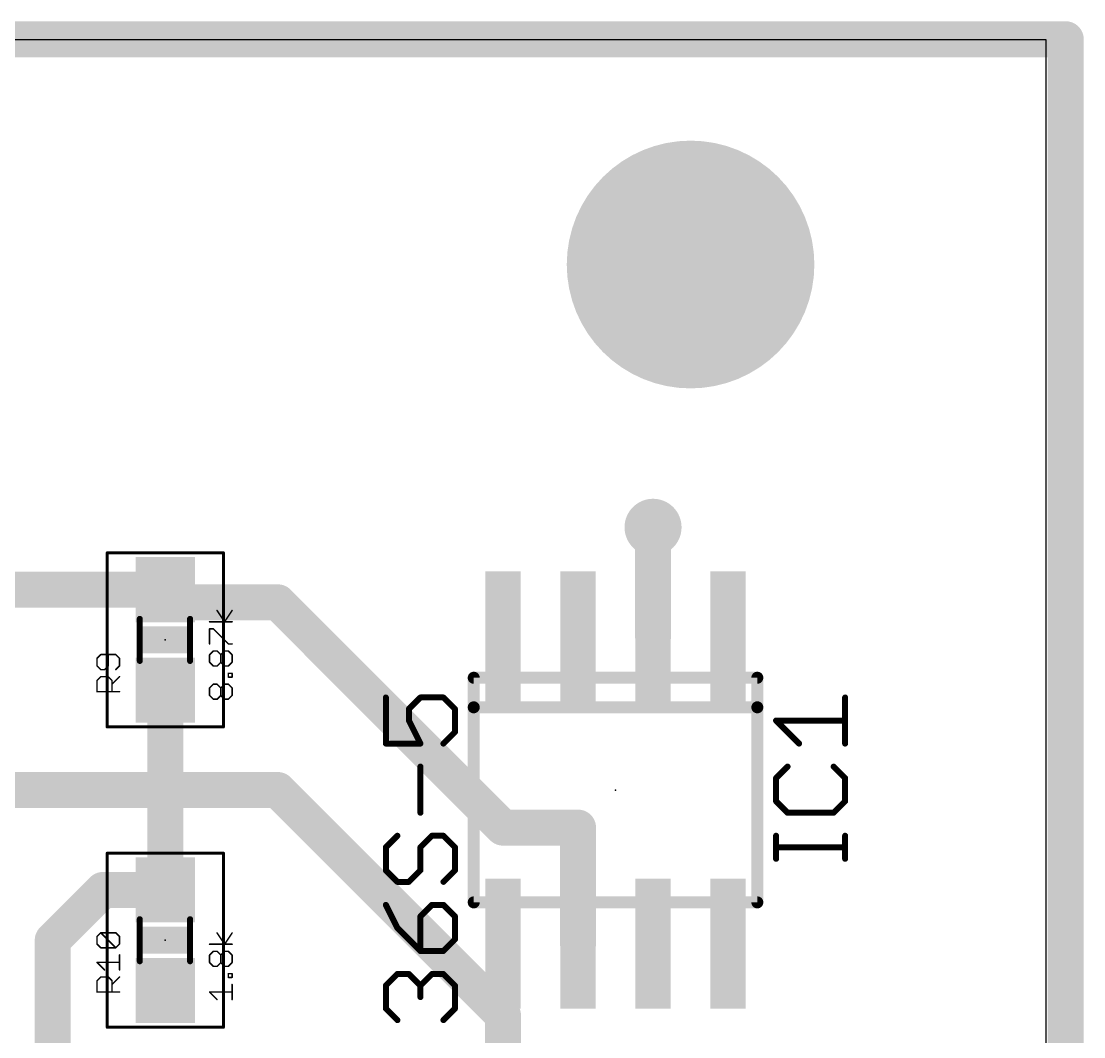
# Model space of a CAD drawing. Extents: x -0.3 to 57.5, y -11.6 to 53.6.
# Drawn here: x 39.47 to 57.45, y 36.47 to 53.64 of the extents above; entities that cross this region are included whole.
import ezdxf

# ---------------------------------------------------------------- set-up
doc = ezdxf.new("R2010")
doc.units = 0
for name, color, linetype in [('1', 14, 'CONTINUOUS'), ('16', 174, 'CONTINUOUS'), ('18', 94, 'CONTINUOUS'), ('20', 178, 'CONTINUOUS'), ('21', 251, 'CONTINUOUS'), ('23', 178, 'CONTINUOUS'), ('25', 251, 'CONTINUOUS'), ('27', 251, 'CONTINUOUS'), ('39', 14, 'CONTINUOUS'), ('51', 251, 'CONTINUOUS')]:
    doc.layers.add(name, color=color, linetype=linetype)

# ---------------------------------------------------------------- blocks, each defined once
blk = doc.blocks.new('RECT')
blk.add_solid([(-0.5, -0.5), (0.5, -0.5), (-0.5, 0.5), (0.5, 0.5)])
blk = doc.blocks.new('ROUNDV')
at = {"const_width": 0.5}
blk.add_lwpolyline([(0, -0.25, 1), (0, 0.25, 1), (0, -0.25)], format="xyb", dxfattribs=at)

msp = doc.modelspace()

# ---------------------------------------------------------------- linework, layer by layer
at = {"layer": '1'}
for points, const_width in [([(55.88, 53.34), (0, 53.34)], 0.4064), ([(57.15, 53.34), (55.88, 53.34)], 0.4064), ([(57.15, 0), (57.15, 53.34)], 0.4064), ([(50.165, 43.24), (50.165, 45.085)], 0.6096), ([(38.1, 44.03), (41.91, 44.03)], 0.6096), ([(42.125, 43.815), (41.91, 44.03)], 0.6096), ([(43.815, 43.815), (42.125, 43.815)], 0.6096), ([(47.625, 40.005), (43.815, 43.815)], 0.6096), ([(41.91, 42.33), (41.91, 38.95)], 0.6096), ([(48.895, 40.005), (47.625, 40.005)], 0.6096), ([(48.895, 38.04), (48.895, 40.005)], 0.6096), ([(40.855, 38.95), (40.005, 38.1)], 0.6096), ([(41.91, 38.95), (40.855, 38.95)], 0.6096), ([(40.005, 38.1), (40.005, 25.34)], 0.6096)]:
    msp.add_lwpolyline(points, dxfattribs=dict(at, const_width=const_width))
for points, const_width in [([(55.88, 53.4416, 1), (55.88, 53.2384)], 0.2032), ([(55.88, 53.2384, 1), (55.88, 53.4416)], 0.2032), ([(57.2516, 53.34, 1), (57.0484, 53.34)], 0.2032), ([(57.15, 53.2384, 1), (57.15, 53.4416)], 0.2032), ([(50.3174, 45.085, 1), (50.0126, 45.085)], 0.3048), ([(42.0178, 44.1378, 1), (41.8022, 43.9222)], 0.3048), ([(41.91, 43.8776, 1), (41.91, 44.1824)], 0.3048), ([(42.125, 43.9674, 1), (42.125, 43.6626)], 0.3048), ([(42.0172, 43.7072, 1), (42.2328, 43.9228)], 0.3048), ([(43.9228, 43.9228, 1), (43.7072, 43.7072)], 0.3048), ([(43.815, 43.6626, 1), (43.815, 43.9674)], 0.3048), ([(50.0126, 43.24, 1), (50.3174, 43.24)], 0.3048), ([(42.0624, 42.33, 1), (41.7576, 42.33)], 0.3048), ([(47.625, 40.1574, 1), (47.625, 39.8526)], 0.3048), ([(49.0474, 40.005, 1), (48.7426, 40.005)], 0.3048), ([(48.895, 39.8526, 1), (48.895, 40.1574)], 0.3048), ([(47.5172, 39.8972, 1), (47.7328, 40.1128)], 0.3048), ([(40.855, 39.1024, 1), (40.855, 38.7976)], 0.3048), ([(40.9628, 38.8422, 1), (40.7472, 39.0578)], 0.3048), ([(41.91, 38.7976, 1), (41.91, 39.1024)], 0.3048), ([(41.7576, 38.95, 1), (42.0624, 38.95)], 0.3048), ([(39.8972, 38.2078, 1), (40.1128, 37.9922)], 0.3048), ([(40.1574, 38.1, 1), (39.8526, 38.1)], 0.3048), ([(48.7426, 38.04, 1), (49.0474, 38.04)], 0.3048)]:
    msp.add_lwpolyline(points, format="xyb", dxfattribs=dict(at, const_width=const_width))
at = {"layer": '16', "const_width": 0.6096}
for points in [[(0, 53.34), (57.15, 53.34)], [(57.15, 53.34), (57.15, 0)], [(43.815, 40.64), (30.48, 40.64)], [(47.625, 36.83), (43.815, 40.64)], [(47.625, 33.02), (47.625, 36.83)]]:
    msp.add_lwpolyline(points, dxfattribs=at)
at = {"layer": '16', "const_width": 0.3048}
for points in [[(57.3024, 53.34, 1), (56.9976, 53.34)], [(57.15, 53.1876, 1), (57.15, 53.4924)], [(43.9228, 40.7478, 1), (43.7072, 40.5322)], [(43.815, 40.4876, 1), (43.815, 40.7924)], [(47.7774, 36.83, 1), (47.4726, 36.83)], [(47.5172, 36.7222, 1), (47.7328, 36.9378)]]:
    msp.add_lwpolyline(points, format="xyb", dxfattribs=at)
at = {"layer": '20'}
for p, q in [((56.82, 53.33), (0, 53.33)), ((56.82, 0), (56.82, 53.33))]:
    msp.add_line(p, q, dxfattribs=at)
at = {"layer": '21', "const_width": 0.2032}
for points in [[(47.13, 42.04), (47.13, 42.54)], [(47.13, 42.54), (51.93, 42.54)], [(51.93, 42.54), (51.93, 42.04)], [(47.13, 38.74), (47.13, 42.04)], [(47.13, 42.04), (51.93, 42.04)], [(51.93, 42.04), (51.93, 38.74)], [(51.93, 38.74), (47.13, 38.74)]]:
    msp.add_lwpolyline(points, dxfattribs=at)
at = {"layer": '21', "const_width": 0.1016}
for points in [[(47.1808, 42.54, 1), (47.0792, 42.54)], [(47.13, 42.5908, 1), (47.13, 42.4892)], [(51.9808, 42.54, 1), (51.8792, 42.54)], [(51.93, 42.4892, 1), (51.93, 42.5908)], [(47.1808, 42.04, 1), (47.0792, 42.04)], [(47.13, 42.0908, 1), (47.13, 41.9892)], [(47.0792, 42.04, 1), (47.1808, 42.04)], [(51.9808, 42.04, 1), (51.8792, 42.04)], [(51.8792, 42.04, 1), (51.9808, 42.04)], [(51.93, 41.9892, 1), (51.93, 42.0908)], [(47.13, 38.7908, 1), (47.13, 38.6892)], [(47.0792, 38.74, 1), (47.1808, 38.74)], [(51.8792, 38.74, 1), (51.9808, 38.74)], [(51.93, 38.6892, 1), (51.93, 38.7908)]]:
    msp.add_lwpolyline(points, format="xyb", dxfattribs=at)
at = {"layer": '23'}
for p in [(41.91, 43.18), (49.53, 40.64), (41.91, 38.1)]:
    msp.add_point(p, dxfattribs=at)
at = {"layer": '25'}
for points, const_width in [([(40.8175, 42.9321), (40.754, 42.8686)], 0.0254), ([(40.754, 42.8686), (40.754, 42.7415)], 0.0254), ([(41.0717, 42.9321), (40.8175, 42.9321)], 0.0254), ([(40.9446, 42.7415), (40.9446, 42.9321)], 0.0254), ([(41.1353, 42.8686), (41.0717, 42.9321)], 0.0254), ([(41.1353, 42.7415), (41.1353, 42.8686)], 0.0254), ([(40.754, 42.7415), (40.8175, 42.6779)], 0.0254), ([(40.8175, 42.6779), (40.8811, 42.6779)], 0.0254), ([(40.8811, 42.6779), (40.9446, 42.7415)], 0.0254), ([(41.0717, 42.6779), (41.1353, 42.7415)], 0.0254), ([(40.754, 42.4944), (40.8175, 42.5579)], 0.0254), ([(40.754, 42.3037), (40.754, 42.4944)], 0.0254), ([(40.8175, 42.5579), (40.9446, 42.5579)], 0.0254), ([(40.9446, 42.5579), (41.0082, 42.4944)], 0.0254), ([(41.0082, 42.4308), (41.1353, 42.5579)], 0.0254), ([(41.0082, 42.4944), (41.0082, 42.3037)], 0.0254), ([(41.1353, 42.3037), (40.754, 42.3037)], 0.0254), ([(53.4162, 41.4264), (53.4162, 42.206)], 0.1016), ([(52.6366, 41.4264), (52.2468, 41.8162)], 0.1016), ([(52.2468, 41.8162), (53.4162, 41.8162)], 0.1016), ([(52.4417, 41.0366), (52.2468, 40.8417)], 0.1016), ([(53.4162, 40.8417), (53.2213, 41.0366)], 0.1016), ([(52.2468, 40.8417), (52.2468, 40.4519)], 0.1016), ([(53.4162, 40.4519), (53.4162, 40.8417)], 0.1016), ([(52.2468, 40.4519), (52.4417, 40.257)], 0.1016), ([(53.2213, 40.257), (53.4162, 40.4519)], 0.1016), ([(52.4417, 40.257), (53.2213, 40.257)], 0.1016), ([(52.2468, 39.4774), (52.2468, 39.8672)], 0.1016), ([(53.4162, 39.4774), (53.4162, 39.8672)], 0.1016), ([(53.4162, 39.6723), (52.2468, 39.6723)], 0.1016), ([(40.754, 38.1628), (40.8175, 38.2263)], 0.0254), ([(40.754, 38.0357), (40.754, 38.1628)], 0.0254), ([(40.8175, 38.2263), (41.0717, 38.2263)], 0.0254), ([(41.0717, 37.9721), (40.8175, 38.2263)], 0.0254), ([(41.0717, 38.2263), (41.1353, 38.1628)], 0.0254), ([(41.1353, 38.1628), (41.1353, 38.0357)], 0.0254), ([(40.8175, 37.9721), (40.754, 38.0357)], 0.0254), ([(41.0717, 37.9721), (40.8175, 37.9721)], 0.0254), ([(41.1353, 38.0357), (41.0717, 37.9721)], 0.0254), ([(41.1353, 37.5979), (41.1353, 37.8521)], 0.0254), ([(40.8811, 37.5979), (40.754, 37.725)], 0.0254), ([(40.754, 37.725), (41.1353, 37.725)], 0.0254), ([(40.754, 37.4144), (40.8175, 37.4779)], 0.0254), ([(40.754, 37.2237), (40.754, 37.4144)], 0.0254), ([(40.8175, 37.4779), (40.9446, 37.4779)], 0.0254), ([(40.9446, 37.4779), (41.0082, 37.4144)], 0.0254), ([(41.0082, 37.3508), (41.1353, 37.4779)], 0.0254), ([(41.0082, 37.4144), (41.0082, 37.2237)], 0.0254), ([(41.1353, 37.2237), (40.754, 37.2237)], 0.0254)]:
    msp.add_lwpolyline(points, dxfattribs=dict(at, const_width=const_width))
for points, const_width in [([(40.7603, 42.8686, 1), (40.7476, 42.8686)], 0.0127), ([(40.7495, 42.8731, 1), (40.7585, 42.8641)], 0.0127), ([(40.8175, 42.9385, 1), (40.8175, 42.9258)], 0.0127), ([(40.822, 42.9276, 1), (40.813, 42.9366)], 0.0127), ([(40.951, 42.9321, 1), (40.9383, 42.9321)], 0.0127), ([(41.0762, 42.9366, 1), (41.0673, 42.9276)], 0.0127), ([(41.0717, 42.9258, 1), (41.0717, 42.9385)], 0.0127), ([(41.1416, 42.8686, 1), (41.129, 42.8686)], 0.0127), ([(41.1308, 42.8641, 1), (41.1398, 42.8731)], 0.0127), ([(40.7585, 42.7459, 1), (40.7495, 42.737)], 0.0127), ([(40.7476, 42.7415, 1), (40.7603, 42.7415)], 0.0127), ([(40.8175, 42.6843, 1), (40.8175, 42.6716)], 0.0127), ([(40.813, 42.6734, 1), (40.822, 42.6824)], 0.0127), ([(40.8766, 42.6824, 1), (40.8856, 42.6734)], 0.0127), ([(40.8811, 42.6716, 1), (40.8811, 42.6843)], 0.0127), ([(40.9383, 42.7415, 1), (40.951, 42.7415)], 0.0127), ([(40.9491, 42.737, 1), (40.9401, 42.7459)], 0.0127), ([(41.0673, 42.6824, 1), (41.0762, 42.6734)], 0.0127), ([(41.129, 42.7415, 1), (41.1416, 42.7415)], 0.0127), ([(41.1398, 42.737, 1), (41.1308, 42.7459)], 0.0127), ([(40.7603, 42.4944, 1), (40.7476, 42.4944)], 0.0127), ([(40.7495, 42.4989, 1), (40.7585, 42.4899)], 0.0127), ([(40.8175, 42.5643, 1), (40.8175, 42.5516)], 0.0127), ([(40.822, 42.5534, 1), (40.813, 42.5624)], 0.0127), ([(40.9491, 42.5624, 1), (40.9401, 42.5534)], 0.0127), ([(40.9446, 42.5516, 1), (40.9446, 42.5643)], 0.0127), ([(41.0145, 42.4944, 1), (41.0018, 42.4944)], 0.0127), ([(41.0037, 42.4353, 1), (41.0127, 42.4263)], 0.0127), ([(41.0037, 42.4899, 1), (41.0127, 42.4989)], 0.0127), ([(41.1398, 42.5534, 1), (41.1308, 42.5624)], 0.0127), ([(40.754, 42.31, 1), (40.754, 42.2974)], 0.0127), ([(40.7476, 42.3037, 1), (40.7603, 42.3037)], 0.0127), ([(41.0018, 42.3037, 1), (41.0145, 42.3037)], 0.0127), ([(41.1353, 42.2974, 1), (41.1353, 42.31)], 0.0127), ([(53.4416, 42.206, 1), (53.3908, 42.206)], 0.0508), ([(52.2648, 41.8342, 1), (52.2288, 41.7982)], 0.0508), ([(52.2468, 41.8416, 1), (52.2468, 41.7908)], 0.0508), ([(53.4162, 41.7908, 1), (53.4162, 41.8416)], 0.0508), ([(52.6186, 41.4084, 1), (52.6546, 41.4444)], 0.0508), ([(53.3908, 41.4264, 1), (53.4416, 41.4264)], 0.0508), ([(52.4597, 41.0186, 1), (52.4237, 41.0546)], 0.0508), ([(53.2393, 41.0546, 1), (53.2033, 41.0186)], 0.0508), ([(52.2288, 40.8597, 1), (52.2648, 40.8237)], 0.0508), ([(52.2722, 40.8417, 1), (52.2214, 40.8417)], 0.0508), ([(53.4416, 40.8417, 1), (53.3908, 40.8417)], 0.0508), ([(53.3982, 40.8237, 1), (53.4342, 40.8597)], 0.0508), ([(52.2648, 40.4699, 1), (52.2288, 40.4339)], 0.0508), ([(52.2214, 40.4519, 1), (52.2722, 40.4519)], 0.0508), ([(53.3908, 40.4519, 1), (53.4416, 40.4519)], 0.0508), ([(53.4342, 40.4339, 1), (53.3982, 40.4699)], 0.0508), ([(52.4417, 40.2824, 1), (52.4417, 40.2316)], 0.0508), ([(52.4237, 40.239, 1), (52.4597, 40.275)], 0.0508), ([(53.2033, 40.275, 1), (53.2393, 40.239)], 0.0508), ([(53.2213, 40.2316, 1), (53.2213, 40.2824)], 0.0508), ([(52.2722, 39.8672, 1), (52.2214, 39.8672)], 0.0508), ([(53.4416, 39.8672, 1), (53.3908, 39.8672)], 0.0508), ([(52.2468, 39.6977, 1), (52.2468, 39.6469)], 0.0508), ([(53.4162, 39.6469, 1), (53.4162, 39.6977)], 0.0508), ([(52.2214, 39.4774, 1), (52.2722, 39.4774)], 0.0508), ([(53.3908, 39.4774, 1), (53.4416, 39.4774)], 0.0508), ([(40.7603, 38.1628, 1), (40.7476, 38.1628)], 0.0127), ([(40.7495, 38.1673, 1), (40.7585, 38.1583)], 0.0127), ([(40.8175, 38.2327, 1), (40.8175, 38.22)], 0.0127), ([(40.822, 38.2308, 1), (40.813, 38.2218)], 0.0127), ([(40.822, 38.2218, 1), (40.813, 38.2308)], 0.0127), ([(41.0762, 38.2308, 1), (41.0673, 38.2218)], 0.0127), ([(41.0717, 38.22, 1), (41.0717, 38.2327)], 0.0127), ([(41.1416, 38.1628, 1), (41.129, 38.1628)], 0.0127), ([(41.1308, 38.1583, 1), (41.1398, 38.1673)], 0.0127), ([(40.7585, 38.0402, 1), (40.7495, 38.0312)], 0.0127), ([(40.7476, 38.0357, 1), (40.7603, 38.0357)], 0.0127), ([(40.8175, 37.9785, 1), (40.8175, 37.9658)], 0.0127), ([(40.813, 37.9676, 1), (40.822, 37.9766)], 0.0127), ([(41.0673, 37.9766, 1), (41.0762, 37.9676)], 0.0127), ([(41.0673, 37.9676, 1), (41.0762, 37.9766)], 0.0127), ([(41.0717, 37.9658, 1), (41.0717, 37.9785)], 0.0127), ([(41.129, 38.0357, 1), (41.1416, 38.0357)], 0.0127), ([(41.1398, 38.0312, 1), (41.1308, 38.0402)], 0.0127), ([(41.1416, 37.8521, 1), (41.129, 37.8521)], 0.0127), ([(40.7585, 37.7295, 1), (40.7495, 37.7205)], 0.0127), ([(40.754, 37.7314, 1), (40.754, 37.7187)], 0.0127), ([(40.8766, 37.5934, 1), (40.8856, 37.6024)], 0.0127), ([(41.129, 37.5979, 1), (41.1416, 37.5979)], 0.0127), ([(41.1353, 37.7187, 1), (41.1353, 37.7314)], 0.0127), ([(40.7603, 37.4144, 1), (40.7476, 37.4144)], 0.0127), ([(40.7495, 37.4189, 1), (40.7585, 37.4099)], 0.0127), ([(40.8175, 37.4843, 1), (40.8175, 37.4716)], 0.0127), ([(40.822, 37.4734, 1), (40.813, 37.4824)], 0.0127), ([(40.9491, 37.4824, 1), (40.9401, 37.4734)], 0.0127), ([(40.9446, 37.4716, 1), (40.9446, 37.4843)], 0.0127), ([(41.0145, 37.4144, 1), (41.0018, 37.4144)], 0.0127), ([(41.0037, 37.4099, 1), (41.0127, 37.4189)], 0.0127), ([(41.1398, 37.4734, 1), (41.1308, 37.4824)], 0.0127), ([(40.754, 37.23, 1), (40.754, 37.2174)], 0.0127), ([(40.7476, 37.2237, 1), (40.7603, 37.2237)], 0.0127), ([(41.0037, 37.3553, 1), (41.0127, 37.3463)], 0.0127), ([(41.0018, 37.2237, 1), (41.0145, 37.2237)], 0.0127), ([(41.1353, 37.2174, 1), (41.1353, 37.23)], 0.0127)]:
    msp.add_lwpolyline(points, format="xyb", dxfattribs=dict(at, const_width=const_width))
at = {"layer": '27'}
for points, const_width in [([(42.9132, 43.4864), (42.7861, 43.6771)], 0.0254), ([(43.0403, 43.6771), (42.9132, 43.4864)], 0.0254), ([(43.0403, 43.4864), (42.659, 43.4864)], 0.0254), ([(42.659, 43.1122), (42.659, 43.3664)], 0.0254), ([(42.659, 43.3664), (42.7225, 43.3664)], 0.0254), ([(42.7225, 43.3664), (42.9767, 43.1122)], 0.0254), ([(42.659, 42.9287), (42.7225, 42.9922)], 0.0254), ([(42.7225, 42.9922), (42.7861, 42.9922)], 0.0254), ([(42.7861, 42.9922), (42.8496, 42.9287)], 0.0254), ([(42.8496, 42.9287), (42.9132, 42.9922)], 0.0254), ([(42.9132, 42.9922), (42.9767, 42.9922)], 0.0254), ([(42.9767, 43.1122), (43.0403, 43.1122)], 0.0254), ([(42.9767, 42.9922), (43.0403, 42.9287)], 0.0254), ([(42.659, 42.8016), (42.659, 42.9287)], 0.0254), ([(42.7225, 42.738), (42.659, 42.8016)], 0.0254), ([(42.8496, 42.8016), (42.7861, 42.738)], 0.0254), ([(42.8496, 42.8016), (42.8496, 42.9287)], 0.0254), ([(42.9132, 42.738), (42.8496, 42.8016)], 0.0254), ([(43.0403, 42.8016), (42.9767, 42.738)], 0.0254), ([(43.0403, 42.9287), (43.0403, 42.8016)], 0.0254), ([(42.7861, 42.738), (42.7225, 42.738)], 0.0254), ([(42.9767, 42.738), (42.9132, 42.738)], 0.0254), ([(42.9767, 42.5509), (42.9767, 42.6145)], 0.0254), ([(42.9767, 42.6145), (43.0403, 42.6145)], 0.0254), ([(43.0403, 42.6145), (43.0403, 42.5509)], 0.0254), ([(42.659, 42.3674), (42.7225, 42.4309)], 0.0254), ([(42.7225, 42.4309), (42.7861, 42.4309)], 0.0254), ([(42.7861, 42.4309), (42.8496, 42.3674)], 0.0254), ([(42.8496, 42.3674), (42.9132, 42.4309)], 0.0254), ([(42.9132, 42.4309), (42.9767, 42.4309)], 0.0254), ([(43.0403, 42.5509), (42.9767, 42.5509)], 0.0254), ([(42.9767, 42.4309), (43.0403, 42.3674)], 0.0254), ([(42.659, 42.2403), (42.659, 42.3674)], 0.0254), ([(42.8496, 42.2403), (42.8496, 42.3674)], 0.0254), ([(43.0403, 42.3674), (43.0403, 42.2403)], 0.0254), ([(42.7225, 42.1767), (42.659, 42.2403)], 0.0254), ([(42.7861, 42.1767), (42.7225, 42.1767)], 0.0254), ([(42.8496, 42.2403), (42.7861, 42.1767)], 0.0254), ([(42.9132, 42.1767), (42.8496, 42.2403)], 0.0254), ([(42.9767, 42.1767), (42.9132, 42.1767)], 0.0254), ([(43.0403, 42.2403), (42.9767, 42.1767)], 0.0254), ([(45.6428, 42.206), (45.6428, 41.4264)], 0.1016), ([(46.0326, 42.0111), (46.2275, 42.206)], 0.1016), ([(46.2275, 42.206), (46.6173, 42.206)], 0.1016), ([(46.6173, 42.206), (46.8122, 42.0111)], 0.1016), ([(46.0326, 41.8162), (46.0326, 42.0111)], 0.1016), ([(46.8122, 42.0111), (46.8122, 41.6213)], 0.1016), ([(46.2275, 41.4264), (46.0326, 41.8162)], 0.1016), ([(46.8122, 41.6213), (46.6173, 41.4264)], 0.1016), ([(45.6428, 41.4264), (46.2275, 41.4264)], 0.1016), ([(46.2275, 40.257), (46.2275, 41.0366)], 0.1016), ([(45.8377, 39.8672), (45.6428, 39.6723)], 0.1016), ([(46.2275, 39.6723), (46.4224, 39.8672)], 0.1016), ([(46.4224, 39.8672), (46.6173, 39.8672)], 0.1016), ([(46.6173, 39.8672), (46.8122, 39.6723)], 0.1016), ([(45.6428, 39.6723), (45.6428, 39.2825)], 0.1016), ([(46.2275, 39.2825), (46.2275, 39.6723)], 0.1016), ([(46.8122, 39.6723), (46.8122, 39.2825)], 0.1016), ([(45.6428, 39.2825), (45.8377, 39.0876)], 0.1016), ([(46.0326, 39.0876), (46.2275, 39.2825)], 0.1016), ([(46.8122, 39.2825), (46.6173, 39.0876)], 0.1016), ([(45.8377, 39.0876), (46.0326, 39.0876)], 0.1016), ([(45.6428, 38.6978), (45.8377, 38.308)], 0.1016), ([(46.4224, 38.6978), (46.2275, 38.5029)], 0.1016), ([(46.6173, 38.6978), (46.4224, 38.6978)], 0.1016), ([(46.8122, 38.5029), (46.6173, 38.6978)], 0.1016), ([(46.2275, 38.5029), (46.2275, 37.9182)], 0.1016), ([(46.8122, 38.1131), (46.8122, 38.5029)], 0.1016), ([(45.8377, 38.308), (46.2275, 37.9182)], 0.1016), ([(42.9132, 38.0322), (42.7861, 38.2229)], 0.0254), ([(43.0403, 38.2229), (42.9132, 38.0322)], 0.0254), ([(46.6173, 37.9182), (46.8122, 38.1131)], 0.1016), ([(43.0403, 38.0322), (42.659, 38.0322)], 0.0254), ([(46.2275, 37.9182), (46.6173, 37.9182)], 0.1016), ([(42.659, 37.8487), (42.7225, 37.9122)], 0.0254), ([(42.659, 37.7216), (42.659, 37.8487)], 0.0254), ([(42.7225, 37.9122), (42.7861, 37.9122)], 0.0254), ([(42.7861, 37.9122), (42.8496, 37.8487)], 0.0254), ([(42.8496, 37.8487), (42.9132, 37.9122)], 0.0254), ([(42.8496, 37.7216), (42.8496, 37.8487)], 0.0254), ([(42.9132, 37.9122), (42.9767, 37.9122)], 0.0254), ([(42.9767, 37.9122), (43.0403, 37.8487)], 0.0254), ([(43.0403, 37.8487), (43.0403, 37.7216)], 0.0254), ([(42.7225, 37.658), (42.659, 37.7216)], 0.0254), ([(42.7861, 37.658), (42.7225, 37.658)], 0.0254), ([(42.8496, 37.7216), (42.7861, 37.658)], 0.0254), ([(42.9132, 37.658), (42.8496, 37.7216)], 0.0254), ([(42.9767, 37.658), (42.9132, 37.658)], 0.0254), ([(43.0403, 37.7216), (42.9767, 37.658)], 0.0254), ([(42.9767, 37.4709), (42.9767, 37.5345)], 0.0254), ([(42.9767, 37.5345), (43.0403, 37.5345)], 0.0254), ([(43.0403, 37.4709), (42.9767, 37.4709)], 0.0254), ([(43.0403, 37.5345), (43.0403, 37.4709)], 0.0254), ([(45.6428, 37.3335), (45.8377, 37.5284)], 0.1016), ([(45.8377, 37.5284), (46.0326, 37.5284)], 0.1016), ([(46.0326, 37.5284), (46.2275, 37.3335)], 0.1016), ([(46.2275, 37.3335), (46.4224, 37.5284)], 0.1016), ([(46.4224, 37.5284), (46.6173, 37.5284)], 0.1016), ([(46.6173, 37.5284), (46.8122, 37.3335)], 0.1016), ([(42.7861, 37.0967), (42.659, 37.2238)], 0.0254), ([(42.659, 37.2238), (43.0403, 37.2238)], 0.0254), ([(43.0403, 37.0967), (43.0403, 37.3509)], 0.0254), ([(45.6428, 36.9437), (45.6428, 37.3335)], 0.1016), ([(46.2275, 37.3335), (46.2275, 37.1386)], 0.1016), ([(46.8122, 37.3335), (46.8122, 36.9437)], 0.1016), ([(45.8377, 36.7488), (45.6428, 36.9437)], 0.1016), ([(46.8122, 36.9437), (46.6173, 36.7488)], 0.1016)]:
    msp.add_lwpolyline(points, dxfattribs=dict(at, const_width=const_width))
for points, const_width in [([(42.7914, 43.6806, 1), (42.7808, 43.6736)], 0.0127), ([(43.0456, 43.6736, 1), (43.035, 43.6806)], 0.0127), ([(42.659, 43.4928, 1), (42.659, 43.4801)], 0.0127), ([(42.6653, 43.3664, 1), (42.6526, 43.3664)], 0.0127), ([(42.659, 43.3728, 1), (42.659, 43.3601)], 0.0127), ([(42.727, 43.3709, 1), (42.718, 43.3619)], 0.0127), ([(42.7225, 43.3601, 1), (42.7225, 43.3728)], 0.0127), ([(42.9079, 43.4899, 1), (42.9185, 43.4829)], 0.0127), ([(42.9079, 43.4829, 1), (42.9185, 43.4899)], 0.0127), ([(43.0403, 43.4801, 1), (43.0403, 43.4928)], 0.0127), ([(42.6526, 43.1122, 1), (42.6653, 43.1122)], 0.0127), ([(42.7225, 42.9986, 1), (42.7225, 42.9859)], 0.0127), ([(42.727, 42.9877, 1), (42.718, 42.9967)], 0.0127), ([(42.7906, 42.9967, 1), (42.7816, 42.9877)], 0.0127), ([(42.7861, 42.9859, 1), (42.7861, 42.9986)], 0.0127), ([(42.9132, 42.9986, 1), (42.9132, 42.9859)], 0.0127), ([(42.9177, 42.9877, 1), (42.9087, 42.9967)], 0.0127), ([(42.9767, 43.1186, 1), (42.9767, 43.1059)], 0.0127), ([(42.9812, 42.9967, 1), (42.9723, 42.9877)], 0.0127), ([(42.9723, 43.1077, 1), (42.9812, 43.1167)], 0.0127), ([(42.9767, 42.9859, 1), (42.9767, 42.9986)], 0.0127), ([(43.0403, 43.1059, 1), (43.0403, 43.1186)], 0.0127), ([(42.6653, 42.9287, 1), (42.6526, 42.9287)], 0.0127), ([(42.6545, 42.9332, 1), (42.6635, 42.9242)], 0.0127), ([(42.6635, 42.8061, 1), (42.6545, 42.7971)], 0.0127), ([(42.6526, 42.8016, 1), (42.6653, 42.8016)], 0.0127), ([(42.8451, 42.9332, 1), (42.8541, 42.9242)], 0.0127), ([(42.8541, 42.8061, 1), (42.8451, 42.7971)], 0.0127), ([(42.856, 42.9287, 1), (42.8433, 42.9287)], 0.0127), ([(42.8433, 42.8016, 1), (42.856, 42.8016)], 0.0127), ([(42.8451, 42.9242, 1), (42.8541, 42.9332)], 0.0127), ([(42.8541, 42.7971, 1), (42.8451, 42.8061)], 0.0127), ([(43.0466, 42.9287, 1), (43.034, 42.9287)], 0.0127), ([(43.034, 42.8016, 1), (43.0466, 42.8016)], 0.0127), ([(43.0358, 42.9242, 1), (43.0448, 42.9332)], 0.0127), ([(43.0448, 42.7971, 1), (43.0358, 42.8061)], 0.0127), ([(42.7225, 42.7444, 1), (42.7225, 42.7317)], 0.0127), ([(42.718, 42.7335, 1), (42.727, 42.7425)], 0.0127), ([(42.7816, 42.7425, 1), (42.7906, 42.7335)], 0.0127), ([(42.7861, 42.7317, 1), (42.7861, 42.7444)], 0.0127), ([(42.9132, 42.7444, 1), (42.9132, 42.7317)], 0.0127), ([(42.9087, 42.7335, 1), (42.9177, 42.7425)], 0.0127), ([(42.9767, 42.6208, 1), (42.9767, 42.6081)], 0.0127), ([(42.9723, 42.7425, 1), (42.9812, 42.7335)], 0.0127), ([(42.9831, 42.6145, 1), (42.9704, 42.6145)], 0.0127), ([(42.9767, 42.7317, 1), (42.9767, 42.7444)], 0.0127), ([(43.0466, 42.6145, 1), (43.034, 42.6145)], 0.0127), ([(43.0403, 42.6081, 1), (43.0403, 42.6208)], 0.0127), ([(42.7225, 42.4373, 1), (42.7225, 42.4246)], 0.0127), ([(42.727, 42.4264, 1), (42.718, 42.4354)], 0.0127), ([(42.7906, 42.4354, 1), (42.7816, 42.4264)], 0.0127), ([(42.7861, 42.4246, 1), (42.7861, 42.4373)], 0.0127), ([(42.9132, 42.4373, 1), (42.9132, 42.4246)], 0.0127), ([(42.9177, 42.4264, 1), (42.9087, 42.4354)], 0.0127), ([(42.9767, 42.5573, 1), (42.9767, 42.5446)], 0.0127), ([(42.9704, 42.5509, 1), (42.9831, 42.5509)], 0.0127), ([(42.9812, 42.4354, 1), (42.9723, 42.4264)], 0.0127), ([(42.9767, 42.4246, 1), (42.9767, 42.4373)], 0.0127), ([(43.034, 42.5509, 1), (43.0466, 42.5509)], 0.0127), ([(43.0403, 42.5446, 1), (43.0403, 42.5573)], 0.0127), ([(42.6653, 42.3674, 1), (42.6526, 42.3674)], 0.0127), ([(42.6545, 42.3719, 1), (42.6635, 42.3629)], 0.0127), ([(42.8451, 42.3719, 1), (42.8541, 42.3629)], 0.0127), ([(42.856, 42.3674, 1), (42.8433, 42.3674)], 0.0127), ([(42.8451, 42.3629, 1), (42.8541, 42.3719)], 0.0127), ([(43.0466, 42.3674, 1), (43.034, 42.3674)], 0.0127), ([(43.0358, 42.3629, 1), (43.0448, 42.3719)], 0.0127), ([(42.6635, 42.2447, 1), (42.6545, 42.2358)], 0.0127), ([(42.6526, 42.2403, 1), (42.6653, 42.2403)], 0.0127), ([(42.7225, 42.1831, 1), (42.7225, 42.1704)], 0.0127), ([(42.718, 42.1722, 1), (42.727, 42.1812)], 0.0127), ([(42.7816, 42.1812, 1), (42.7906, 42.1722)], 0.0127), ([(42.7861, 42.1704, 1), (42.7861, 42.1831)], 0.0127), ([(42.8541, 42.2447, 1), (42.8451, 42.2358)], 0.0127), ([(42.8433, 42.2403, 1), (42.856, 42.2403)], 0.0127), ([(42.8541, 42.2358, 1), (42.8451, 42.2447)], 0.0127), ([(42.9132, 42.1831, 1), (42.9132, 42.1704)], 0.0127), ([(42.9087, 42.1722, 1), (42.9177, 42.1812)], 0.0127), ([(42.9723, 42.1812, 1), (42.9812, 42.1722)], 0.0127), ([(42.9767, 42.1704, 1), (42.9767, 42.1831)], 0.0127), ([(43.034, 42.2403, 1), (43.0466, 42.2403)], 0.0127), ([(43.0448, 42.2358, 1), (43.0358, 42.2447)], 0.0127), ([(45.6682, 42.206, 1), (45.6174, 42.206)], 0.0508), ([(46.2275, 42.2314, 1), (46.2275, 42.1806)], 0.0508), ([(46.2455, 42.188, 1), (46.2095, 42.2239)], 0.0508), ([(46.6353, 42.2239, 1), (46.5993, 42.188)], 0.0508), ([(46.6173, 42.1806, 1), (46.6173, 42.2314)], 0.0508), ([(46.058, 42.0111, 1), (46.0072, 42.0111)], 0.0508), ([(46.0146, 42.029, 1), (46.0506, 41.9931)], 0.0508), ([(46.8376, 42.0111, 1), (46.7868, 42.0111)], 0.0508), ([(46.7942, 41.9931, 1), (46.8302, 42.029)], 0.0508), ([(46.0553, 41.8275, 1), (46.0099, 41.8048)], 0.0508), ([(46.0072, 41.8162, 1), (46.058, 41.8162)], 0.0508), ([(46.7868, 41.6213, 1), (46.8376, 41.6213)], 0.0508), ([(46.8302, 41.6033, 1), (46.7942, 41.6392)], 0.0508), ([(45.6428, 41.4518, 1), (45.6428, 41.401)], 0.0508), ([(45.6174, 41.4264, 1), (45.6682, 41.4264)], 0.0508), ([(46.2048, 41.415, 1), (46.2502, 41.4377)], 0.0508), ([(46.2275, 41.401, 1), (46.2275, 41.4518)], 0.0508), ([(46.5993, 41.4443, 1), (46.6353, 41.4084)], 0.0508), ([(46.2529, 41.0366, 1), (46.2021, 41.0366)], 0.0508), ([(46.2021, 40.257, 1), (46.2529, 40.257)], 0.0508), ([(45.8557, 39.8492, 1), (45.8197, 39.8851)], 0.0508), ([(46.4224, 39.8926, 1), (46.4224, 39.8418)], 0.0508), ([(46.4404, 39.8492, 1), (46.4044, 39.8851)], 0.0508), ([(46.6353, 39.8851, 1), (46.5993, 39.8492)], 0.0508), ([(46.6173, 39.8418, 1), (46.6173, 39.8926)], 0.0508), ([(45.6682, 39.6723, 1), (45.6174, 39.6723)], 0.0508), ([(45.6248, 39.6902, 1), (45.6608, 39.6543)], 0.0508), ([(46.2529, 39.6723, 1), (46.2021, 39.6723)], 0.0508), ([(46.2095, 39.6902, 1), (46.2455, 39.6543)], 0.0508), ([(46.8376, 39.6723, 1), (46.7868, 39.6723)], 0.0508), ([(46.7942, 39.6543, 1), (46.8302, 39.6902)], 0.0508), ([(45.6608, 39.3004, 1), (45.6248, 39.2645)], 0.0508), ([(45.6174, 39.2825, 1), (45.6682, 39.2825)], 0.0508), ([(46.2021, 39.2825, 1), (46.2529, 39.2825)], 0.0508), ([(46.2455, 39.2645, 1), (46.2095, 39.3004)], 0.0508), ([(46.7868, 39.2825, 1), (46.8376, 39.2825)], 0.0508), ([(46.8302, 39.2645, 1), (46.7942, 39.3004)], 0.0508), ([(45.8377, 39.113, 1), (45.8377, 39.0622)], 0.0508), ([(45.8197, 39.0696, 1), (45.8557, 39.1055)], 0.0508), ([(46.0146, 39.1055, 1), (46.0506, 39.0696)], 0.0508), ([(46.0326, 39.0622, 1), (46.0326, 39.113)], 0.0508), ([(46.5993, 39.1055, 1), (46.6353, 39.0696)], 0.0508), ([(45.6655, 38.7091, 1), (45.6201, 38.6864)], 0.0508), ([(46.4224, 38.7232, 1), (46.4224, 38.6724)], 0.0508), ([(46.4404, 38.6798, 1), (46.4044, 38.7157)], 0.0508), ([(46.6353, 38.7157, 1), (46.5993, 38.6798)], 0.0508), ([(46.6173, 38.6724, 1), (46.6173, 38.7232)], 0.0508), ([(46.2529, 38.5029, 1), (46.2021, 38.5029)], 0.0508), ([(46.2095, 38.5208, 1), (46.2455, 38.4849)], 0.0508), ([(46.8376, 38.5029, 1), (46.7868, 38.5029)], 0.0508), ([(46.7942, 38.4849, 1), (46.8302, 38.5208)], 0.0508), ([(45.8557, 38.3259, 1), (45.8197, 38.29)], 0.0508), ([(45.815, 38.2966, 1), (45.8604, 38.3193)], 0.0508), ([(42.7914, 38.2264, 1), (42.7808, 38.2194)], 0.0127), ([(43.0456, 38.2194, 1), (43.035, 38.2264)], 0.0127), ([(46.7868, 38.1131, 1), (46.8376, 38.1131)], 0.0508), ([(46.8302, 38.0951, 1), (46.7942, 38.131)], 0.0508), ([(42.659, 38.0386, 1), (42.659, 38.0259)], 0.0127), ([(42.9079, 38.0357, 1), (42.9185, 38.0287)], 0.0127), ([(42.9079, 38.0287, 1), (42.9185, 38.0357)], 0.0127), ([(43.0403, 38.0259, 1), (43.0403, 38.0386)], 0.0127), ([(46.2275, 37.9436, 1), (46.2275, 37.8928)], 0.0508), ([(46.2095, 37.9002, 1), (46.2455, 37.9362)], 0.0508), ([(46.5993, 37.9362, 1), (46.6353, 37.9002)], 0.0508), ([(46.6173, 37.8928, 1), (46.6173, 37.9436)], 0.0508), ([(42.6653, 37.8487, 1), (42.6526, 37.8487)], 0.0127), ([(42.6545, 37.8532, 1), (42.6635, 37.8442)], 0.0127), ([(42.7225, 37.9186, 1), (42.7225, 37.9059)], 0.0127), ([(42.727, 37.9077, 1), (42.718, 37.9167)], 0.0127), ([(42.7906, 37.9167, 1), (42.7816, 37.9077)], 0.0127), ([(42.7861, 37.9059, 1), (42.7861, 37.9186)], 0.0127), ([(42.8451, 37.8532, 1), (42.8541, 37.8442)], 0.0127), ([(42.856, 37.8487, 1), (42.8433, 37.8487)], 0.0127), ([(42.8451, 37.8442, 1), (42.8541, 37.8532)], 0.0127), ([(42.9132, 37.9186, 1), (42.9132, 37.9059)], 0.0127), ([(42.9177, 37.9077, 1), (42.9087, 37.9167)], 0.0127), ([(42.9812, 37.9167, 1), (42.9723, 37.9077)], 0.0127), ([(42.9767, 37.9059, 1), (42.9767, 37.9186)], 0.0127), ([(43.0466, 37.8487, 1), (43.034, 37.8487)], 0.0127), ([(43.0358, 37.8442, 1), (43.0448, 37.8532)], 0.0127), ([(46.2021, 37.9182, 1), (46.2529, 37.9182)], 0.0508), ([(42.6635, 37.7261, 1), (42.6545, 37.7171)], 0.0127), ([(42.6526, 37.7216, 1), (42.6653, 37.7216)], 0.0127), ([(42.7225, 37.6644, 1), (42.7225, 37.6517)], 0.0127), ([(42.718, 37.6535, 1), (42.727, 37.6625)], 0.0127), ([(42.7816, 37.6625, 1), (42.7906, 37.6535)], 0.0127), ([(42.7861, 37.6517, 1), (42.7861, 37.6644)], 0.0127), ([(42.8541, 37.7261, 1), (42.8451, 37.7171)], 0.0127), ([(42.8433, 37.7216, 1), (42.856, 37.7216)], 0.0127), ([(42.8541, 37.7171, 1), (42.8451, 37.7261)], 0.0127), ([(42.9132, 37.6644, 1), (42.9132, 37.6517)], 0.0127), ([(42.9087, 37.6535, 1), (42.9177, 37.6625)], 0.0127), ([(42.9723, 37.6625, 1), (42.9812, 37.6535)], 0.0127), ([(42.9767, 37.6517, 1), (42.9767, 37.6644)], 0.0127), ([(43.034, 37.7216, 1), (43.0466, 37.7216)], 0.0127), ([(43.0448, 37.7171, 1), (43.0358, 37.7261)], 0.0127), ([(42.9767, 37.5408, 1), (42.9767, 37.5281)], 0.0127), ([(42.9767, 37.4773, 1), (42.9767, 37.4646)], 0.0127), ([(42.9831, 37.5345, 1), (42.9704, 37.5345)], 0.0127), ([(42.9704, 37.4709, 1), (42.9831, 37.4709)], 0.0127), ([(43.0466, 37.5345, 1), (43.034, 37.5345)], 0.0127), ([(43.034, 37.4709, 1), (43.0466, 37.4709)], 0.0127), ([(43.0403, 37.5281, 1), (43.0403, 37.5408)], 0.0127), ([(43.0403, 37.4646, 1), (43.0403, 37.4773)], 0.0127), ([(45.8377, 37.5538, 1), (45.8377, 37.503)], 0.0508), ([(45.8557, 37.5104, 1), (45.8197, 37.5464)], 0.0508), ([(46.0506, 37.5464, 1), (46.0146, 37.5104)], 0.0508), ([(46.0326, 37.503, 1), (46.0326, 37.5538)], 0.0508), ([(46.4224, 37.5538, 1), (46.4224, 37.503)], 0.0508), ([(46.4404, 37.5104, 1), (46.4044, 37.5464)], 0.0508), ([(46.6353, 37.5464, 1), (46.5993, 37.5104)], 0.0508), ([(46.6173, 37.503, 1), (46.6173, 37.5538)], 0.0508), ([(42.6635, 37.2283, 1), (42.6545, 37.2193)], 0.0127), ([(42.659, 37.2302, 1), (42.659, 37.2175)], 0.0127), ([(43.0466, 37.3509, 1), (43.034, 37.3509)], 0.0127), ([(43.0403, 37.2175, 1), (43.0403, 37.2302)], 0.0127), ([(45.6248, 37.3515, 1), (45.6608, 37.3155)], 0.0508), ([(45.6682, 37.3335, 1), (45.6174, 37.3335)], 0.0508), ([(46.2095, 37.3515, 1), (46.2455, 37.3155)], 0.0508), ([(46.2529, 37.3335, 1), (46.2021, 37.3335)], 0.0508), ([(46.2095, 37.3155, 1), (46.2455, 37.3515)], 0.0508), ([(46.8376, 37.3335, 1), (46.7868, 37.3335)], 0.0508), ([(46.7942, 37.3155, 1), (46.8302, 37.3515)], 0.0508), ([(42.7816, 37.0922, 1), (42.7906, 37.1012)], 0.0127), ([(43.034, 37.0967, 1), (43.0466, 37.0967)], 0.0127), ([(46.2021, 37.1386, 1), (46.2529, 37.1386)], 0.0508), ([(45.6608, 36.9617, 1), (45.6248, 36.9257)], 0.0508), ([(45.6174, 36.9437, 1), (45.6682, 36.9437)], 0.0508), ([(46.7868, 36.9437, 1), (46.8376, 36.9437)], 0.0508), ([(46.8302, 36.9257, 1), (46.7942, 36.9617)], 0.0508), ([(45.8197, 36.7308, 1), (45.8557, 36.7668)], 0.0508), ([(46.5993, 36.7668, 1), (46.6353, 36.7308)], 0.0508)]:
    msp.add_lwpolyline(points, format="xyb", dxfattribs=dict(at, const_width=const_width))
at = {"layer": '39', "const_width": 0.0508}
for points in [[(40.927, 41.707), (40.927, 44.653)], [(40.927, 44.653), (42.893, 44.653)], [(42.893, 44.653), (42.893, 41.707)], [(42.893, 41.707), (40.927, 41.707)], [(40.927, 36.627), (40.927, 39.573)], [(40.927, 39.573), (42.893, 39.573)], [(42.893, 39.573), (42.893, 36.627)], [(42.893, 36.627), (40.927, 36.627)]]:
    msp.add_lwpolyline(points, dxfattribs=at)
at = {"layer": '39', "const_width": 0.0254}
for points in [[(40.9397, 44.653, 1), (40.9143, 44.653)], [(40.927, 44.6657, 1), (40.927, 44.6403)], [(42.9057, 44.653, 1), (42.8803, 44.653)], [(42.893, 44.6403, 1), (42.893, 44.6657)], [(40.927, 41.7197, 1), (40.927, 41.6943)], [(42.893, 41.6943, 1), (42.893, 41.7197)], [(40.9143, 41.707, 1), (40.9397, 41.707)], [(42.8803, 41.707, 1), (42.9057, 41.707)], [(40.9397, 39.573, 1), (40.9143, 39.573)], [(40.927, 39.5857, 1), (40.927, 39.5603)], [(42.9057, 39.573, 1), (42.8803, 39.573)], [(42.893, 39.5603, 1), (42.893, 39.5857)], [(40.927, 36.6397, 1), (40.927, 36.6143)], [(40.9143, 36.627, 1), (40.9397, 36.627)], [(42.8803, 36.627, 1), (42.9057, 36.627)], [(42.893, 36.6143, 1), (42.893, 36.6397)]]:
    msp.add_lwpolyline(points, format="xyb", dxfattribs=at)
at = {"layer": '51', "const_width": 0.1016}
for points in [[(41.478, 42.824), (41.478, 43.536)], [(42.329, 42.824), (42.329, 43.536)], [(41.478, 37.744), (41.478, 38.456)], [(42.329, 37.744), (42.329, 38.456)]]:
    msp.add_lwpolyline(points, dxfattribs=at)
at = {"layer": '51', "const_width": 0.0508}
for points in [[(41.5034, 43.536, 1), (41.4526, 43.536)], [(42.3544, 43.536, 1), (42.3036, 43.536)], [(41.4526, 42.824, 1), (41.5034, 42.824)], [(42.3036, 42.824, 1), (42.3544, 42.824)], [(41.5034, 38.456, 1), (41.4526, 38.456)], [(42.3544, 38.456, 1), (42.3036, 38.456)], [(41.4526, 37.744, 1), (41.5034, 37.744)], [(42.3036, 37.744, 1), (42.3544, 37.744)]]:
    msp.add_lwpolyline(points, format="xyb", dxfattribs=at)

# ---------------------------------------------------------------- block references
at = {"layer": '1', "xscale": 1.1, "rotation": 90}
for p in [(41.91, 44.03), (41.91, 42.33), (41.91, 38.95), (41.91, 37.25)]:
    msp.add_blockref('RECT', p, dxfattribs=at)
at = {"layer": '1', "xscale": 0.6, "yscale": 2.2, "rotation": 180}
for p in [(47.625, 43.24), (48.895, 43.24), (50.165, 43.24), (51.435, 43.24), (47.625, 38.04), (48.895, 38.04), (50.165, 38.04), (51.435, 38.04)]:
    msp.add_blockref('RECT', p, dxfattribs=at)
at = {"layer": '18'}
for p, xscale, yscale in [((50.8, 49.53), 4.191, 4.191), ((50.8, 49.53), 4.191, 4.191), ((50.165, 45.085), 0.9652, 0.9652), ((50.165, 45.085), 0.9652, 0.9652)]:
    msp.add_blockref('ROUNDV', p, dxfattribs=dict(at, xscale=xscale, yscale=yscale))
at = {"layer": '21', "xscale": 0.4572, "yscale": 0.762, "rotation": 90}
for p in [(41.91, 43.18), (41.91, 38.1)]:
    msp.add_blockref('RECT', p, dxfattribs=at)
at = {"layer": '51'}
for p, xscale, yscale, rotation in [((41.9049, 43.7602), 0.5001, 0.95, 90), ((47.625, 43.19), 0.49, 1.1, 180), ((48.895, 43.19), 0.49, 1.1, 180), ((50.165, 43.19), 0.49, 1.1, 180), ((51.435, 43.19), 0.49, 1.1, 180), ((41.9049, 42.5919), 0.5001, 0.95, 90), ((41.9049, 38.6803), 0.5001, 0.95, 90), ((47.625, 38.09), 0.49, 1.1, 180), ((48.895, 38.09), 0.49, 1.1, 180), ((50.165, 38.09), 0.49, 1.1, 180), ((51.435, 38.09), 0.49, 1.1, 180), ((41.9049, 37.5119), 0.5001, 0.95, 90)]:
    msp.add_blockref('RECT', p, dxfattribs=dict(at, xscale=xscale, yscale=yscale, rotation=rotation))

doc.saveas('drawing.dxf')
